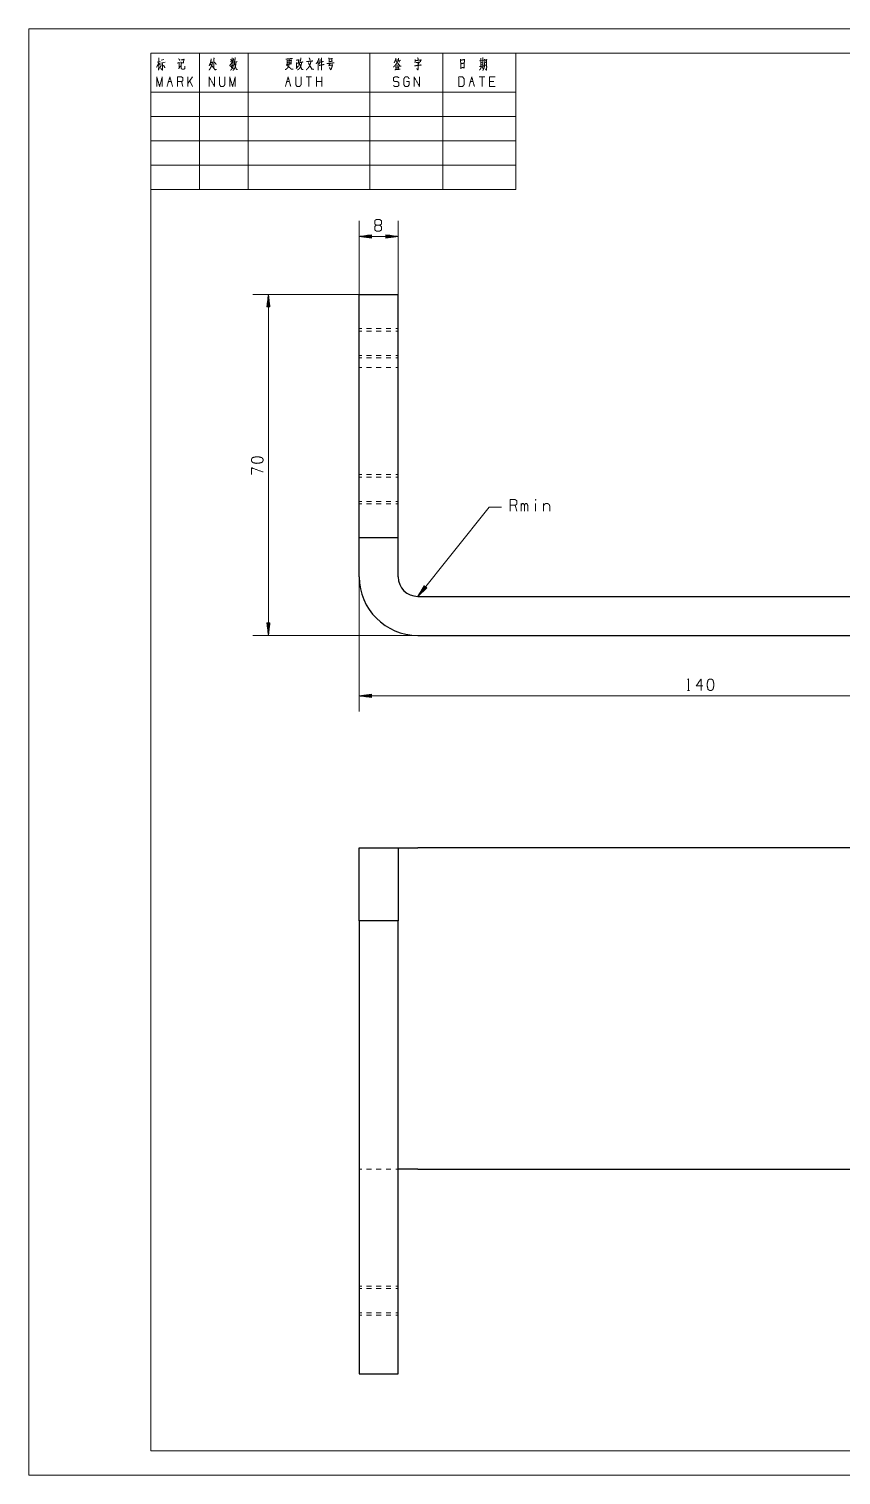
# Model space of a CAD drawing. Header units: millimetres. Extents: x 0 to 420, y 0 to 297.
# Drawn here: x 0 to 166.8, y 0 to 297 of the extents above; entities that cross this region are included whole.
import ezdxf

# ---------------------------------------------------------------- set-up
doc = ezdxf.new("R2010")
doc.units = ezdxf.units.MM
doc.layers.add('1', color=7, linetype='Continuous', true_color=0xffffff)

msp = doc.modelspace()

# ---------------------------------------------------------------- linework, layer by layer
at = {"layer": '1', "color": 132, "linetype": 'Continuous', "lineweight": 18}
for p, q in [((0, 297), (0, 0)), ((420, 297), (0, 297)), ((25, 292), (25, 264)), ((25, 292), (100, 292)), ((25, 292), (100, 292)), ((25, 292), (100, 292)), ((25, 292), (25, 5)), ((415, 292), (25, 292)), ((35, 292), (35, 264)), ((45, 292), (45, 264)), ((70, 292), (70, 264)), ((85, 292), (85, 264)), ((100, 292), (100, 264)), ((25, 284), (100, 284)), ((25, 279), (100, 279)), ((25, 274), (100, 274)), ((25, 269), (100, 269)), ((25, 264), (100, 264)), ((25, 5), (415, 5)), ((0, 0), (420, 0))]:
    msp.add_line(p, q, dxfattribs=at)
at = {"layer": '1', "color": 95, "linetype": 'Continuous', "lineweight": 18}
for p, q in [((26.34, 290.18), (26.96, 290.3)), ((26.7, 289.95), (26.92, 289.68)), ((26.99, 289.99), (27.95, 290.14)), ((27.13, 290.61), (27.71, 290.74)), ((41.34, 290.22), (42.13, 290.38)), ((42.25, 290.16), (42.79, 290.28)), ((53.17, 290.09), (53.7, 290.18)), ((54.91, 288.87), (55.37, 289.43)), ((75.25, 290.57), (75.67, 290.63)), ((75.35, 290.55), (75.45, 290.24)), ((75.83, 289.64), (75.37, 289.56)), ((75.82, 290.51), (76.35, 290.61)), ((75.98, 290.49), (76.11, 290.16)), ((92.56, 290.43), (93.43, 290.55)), ((92.84, 290.07), (93.11, 290.14)), ((92.86, 289.72), (93.09, 289.78)), ((93.6, 290.05), (93.85, 290.12)), ((28.66, 286.17), (29.22, 286.17)), ((31.62, 285.18), (31.34, 286.17)), ((33.59, 287.14), (32.63, 285.78)), ((32.63, 285.18), (32.63, 287.14)), ((33.59, 285.18), (33.04, 286.36)), ((52.94, 286.17), (53.49, 286.17)), ((58.02, 287.14), (56.9, 287.14)), ((57.46, 287.14), (57.46, 285.18)), ((59.02, 285.18), (59.02, 287.14)), ((60.14, 286.17), (59.02, 286.17)), ((60.14, 285.18), (60.14, 287.14)), ((90.65, 286.17), (91.2, 286.17)), ((93.6, 287.14), (92.49, 287.14)), ((93.05, 287.14), (93.05, 285.18)), ((95.45, 286.17), (94.61, 286.17)), ((100.17, 197.96), (99.83, 199.16)), ((101.1, 197.96), (101.1, 199.54)), ((104.05, 199.54), (104.05, 197.96)), ((105.65, 199.54), (105.65, 197.96)), ((135.21, 161.12), (135.63, 161.12))]:
    msp.add_line(p, q, dxfattribs=at)
at = {"layer": '1', "color": 13, "linetype": 'Continuous', "lineweight": 18}
for p, q in [((67.83, 242.46), (67.83, 257.56)), ((75.83, 242.46), (75.83, 257.56)), ((70.37, 254.72), (67.83, 254.39)), ((67.83, 254.39), (70.37, 254.05)), ((75.83, 254.39), (67.83, 254.39)), ((70.37, 254.41), (68.02, 254.41)), ((70.37, 254.36), (68.02, 254.36)), ((70.37, 254.47), (68.4, 254.47)), ((70.37, 254.31), (68.4, 254.31)), ((70.37, 254.52), (68.79, 254.52)), ((70.37, 254.26), (68.79, 254.26)), ((70.37, 254.57), (69.18, 254.57)), ((70.37, 254.21), (69.18, 254.21)), ((70.37, 254.62), (69.56, 254.62)), ((70.37, 254.16), (69.56, 254.16)), ((70.37, 254.67), (69.95, 254.67)), ((70.37, 254.11), (69.95, 254.11)), ((70.37, 254.72), (70.33, 254.72)), ((70.37, 254.72), (70.33, 254.72)), ((70.37, 254.06), (70.33, 254.06)), ((70.37, 254.06), (70.33, 254.06)), ((70.37, 254.05), (70.37, 254.72)), ((73.29, 254.72), (73.32, 254.72)), ((73.29, 254.72), (73.32, 254.72)), ((73.29, 254.72), (73.29, 254.05)), ((75.83, 254.39), (73.29, 254.72)), ((73.29, 254.67), (73.7, 254.67)), ((73.29, 254.62), (74.09, 254.62)), ((73.29, 254.57), (74.48, 254.57)), ((73.29, 254.52), (74.86, 254.52)), ((73.29, 254.47), (75.25, 254.47)), ((73.29, 254.41), (75.63, 254.41)), ((73.29, 254.05), (75.83, 254.39)), ((73.29, 254.36), (75.63, 254.36)), ((73.29, 254.31), (75.25, 254.31)), ((73.29, 254.26), (74.86, 254.26)), ((73.29, 254.21), (74.48, 254.21)), ((73.29, 254.16), (74.09, 254.16)), ((73.29, 254.11), (73.7, 254.11)), ((73.29, 254.06), (73.32, 254.06)), ((73.29, 254.06), (73.32, 254.06)), ((67.83, 242.46), (45.99, 242.46)), ((49.17, 242.46), (48.83, 239.92)), ((48.94, 239.92), (48.94, 240.72)), ((48.99, 239.92), (48.99, 241.11)), ((49.04, 239.92), (49.04, 241.5)), ((49.09, 239.92), (49.09, 241.88)), ((49.14, 239.92), (49.14, 242.27)), ((49.5, 239.92), (49.17, 242.46)), ((49.17, 242.46), (49.17, 172.46)), ((49.19, 239.92), (49.19, 242.27)), ((49.25, 239.92), (49.25, 241.88)), ((49.3, 239.92), (49.3, 241.5)), ((49.35, 239.92), (49.35, 241.11)), ((49.4, 239.92), (49.4, 240.72)), ((48.83, 239.92), (49.5, 239.92)), ((48.84, 239.92), (48.84, 239.95)), ((48.84, 239.92), (48.84, 239.95)), ((48.89, 239.92), (48.89, 240.34)), ((49.45, 239.92), (49.45, 240.34)), ((49.5, 239.92), (49.5, 239.95)), ((49.5, 239.92), (49.5, 239.95)), ((94.52, 198.77), (79.83, 180.46)), ((97.06, 198.77), (94.52, 198.77)), ((67.83, 192.46), (67.83, 156.85)), ((81.15, 182.65), (79.83, 180.46)), ((79.83, 180.46), (81.68, 182.23)), ((81.4, 182.46), (79.93, 180.63)), ((81.44, 182.43), (79.97, 180.59)), ((81.36, 182.49), (80.13, 180.96)), ((81.47, 182.39), (80.25, 180.86)), ((81.32, 182.52), (80.33, 181.29)), ((81.28, 182.55), (80.53, 181.62)), ((81.51, 182.36), (80.53, 181.13)), ((81.24, 182.58), (80.73, 181.96)), ((81.55, 182.33), (80.81, 181.4)), ((81.2, 182.62), (80.94, 182.29)), ((81.59, 182.3), (81.09, 181.67)), ((81.16, 182.65), (81.14, 182.62)), ((81.16, 182.65), (81.14, 182.62)), ((81.68, 182.23), (81.15, 182.65)), ((81.63, 182.27), (81.37, 181.94)), ((81.67, 182.23), (81.65, 182.21)), ((81.67, 182.23), (81.65, 182.21)), ((79.83, 172.46), (45.99, 172.46)), ((48.83, 175), (49.17, 172.46)), ((49.5, 175), (48.83, 175)), ((48.84, 175), (48.84, 174.97)), ((48.84, 175), (48.84, 174.97)), ((48.89, 175), (48.89, 174.58)), ((48.94, 175), (48.94, 174.2)), ((48.99, 175), (48.99, 173.81)), ((49.04, 175), (49.04, 173.43)), ((49.09, 175), (49.09, 173.04)), ((49.14, 175), (49.14, 172.65)), ((49.17, 172.46), (49.5, 175)), ((49.19, 175), (49.19, 172.65)), ((49.25, 175), (49.25, 173.04)), ((49.3, 175), (49.3, 173.43)), ((49.35, 175), (49.35, 173.81)), ((49.4, 175), (49.4, 174.2)), ((49.45, 175), (49.45, 174.58)), ((49.5, 175), (49.5, 174.97)), ((49.5, 175), (49.5, 174.97)), ((70.37, 160.36), (67.83, 160.03)), ((67.83, 160.03), (70.37, 159.69)), ((67.83, 160.03), (207.83, 160.03)), ((70.37, 160.05), (68.02, 160.05)), ((70.37, 160), (68.02, 160)), ((70.37, 160.1), (68.4, 160.1)), ((70.37, 159.95), (68.4, 159.95)), ((70.37, 160.15), (68.79, 160.15)), ((70.37, 159.9), (68.79, 159.9)), ((70.37, 160.2), (69.18, 160.2)), ((70.37, 159.85), (69.18, 159.85)), ((70.37, 160.26), (69.56, 160.26)), ((70.37, 159.8), (69.56, 159.8)), ((70.37, 160.31), (69.95, 160.31)), ((70.37, 159.75), (69.95, 159.75)), ((70.37, 160.36), (70.33, 160.36)), ((70.37, 160.36), (70.33, 160.36)), ((70.37, 159.7), (70.33, 159.7)), ((70.37, 159.7), (70.33, 159.7)), ((70.37, 159.69), (70.37, 160.36))]:
    msp.add_line(p, q, dxfattribs=at)
at = {"layer": '1', "color": 30, "linetype": 'Continuous', "lineweight": 25}
for p, q in [((67.83, 192.46), (67.83, 242.46)), ((67.83, 242.46), (75.83, 242.46)), ((75.83, 192.46), (75.83, 242.46)), ((67.83, 184.46), (67.83, 192.46)), ((75.83, 192.46), (67.83, 192.46)), ((75.83, 184.46), (75.83, 192.46)), ((79.83, 180.46), (207.83, 180.46)), ((79.83, 172.46), (207.83, 172.46)), ((67.83, 113.81), (67.83, 128.81)), ((67.83, 128.81), (75.83, 128.81)), ((75.83, 128.81), (75.83, 113.81)), ((207.83, 128.81), (79.83, 128.81)), ((67.83, 113.81), (67.83, 20.81)), ((75.83, 113.81), (67.83, 113.81)), ((75.83, 20.81), (75.83, 113.81)), ((79.83, 62.81), (207.83, 62.81)), ((67.83, 20.81), (75.83, 20.81))]:
    msp.add_line(p, q, dxfattribs=at)
at = {"layer": '1', "color": 43, "linetype": 'Continuous', "lineweight": 18}
for p, q in [((68.33, 235.46), (67.83, 235.46)), ((68.33, 234.96), (67.83, 234.96)), ((70.33, 235.46), (69.33, 235.46)), ((70.33, 234.96), (69.33, 234.96)), ((72.33, 235.46), (71.33, 235.46)), ((72.33, 234.96), (71.33, 234.96)), ((74.33, 235.46), (73.33, 235.46)), ((74.33, 234.96), (73.33, 234.96)), ((75.83, 235.46), (75.33, 235.46)), ((75.83, 234.96), (75.33, 234.96)), ((67.83, 229.96), (68.33, 229.96)), ((68.33, 229.46), (67.83, 229.46)), ((69.33, 229.96), (70.33, 229.96)), ((70.33, 229.46), (69.33, 229.46)), ((71.33, 229.96), (72.33, 229.96)), ((72.33, 229.46), (71.33, 229.46)), ((73.33, 229.96), (74.33, 229.96)), ((74.33, 229.46), (73.33, 229.46)), ((75.33, 229.96), (75.83, 229.96)), ((75.83, 229.46), (75.33, 229.46)), ((67.83, 227.46), (68.33, 227.46)), ((69.33, 227.46), (70.33, 227.46)), ((71.33, 227.46), (72.33, 227.46)), ((73.33, 227.46), (74.33, 227.46)), ((75.33, 227.46), (75.83, 227.46)), ((68.33, 205.46), (67.83, 205.46)), ((68.33, 204.96), (67.83, 204.96)), ((70.33, 205.46), (69.33, 205.46)), ((70.33, 204.96), (69.33, 204.96)), ((72.33, 205.46), (71.33, 205.46)), ((72.33, 204.96), (71.33, 204.96)), ((74.33, 205.46), (73.33, 205.46)), ((74.33, 204.96), (73.33, 204.96)), ((75.83, 205.46), (75.33, 205.46)), ((75.83, 204.96), (75.33, 204.96)), ((67.83, 199.96), (68.33, 199.96)), ((68.33, 199.46), (67.83, 199.46)), ((69.33, 199.96), (70.33, 199.96)), ((70.33, 199.46), (69.33, 199.46)), ((71.33, 199.96), (72.33, 199.96)), ((72.33, 199.46), (71.33, 199.46)), ((73.33, 199.96), (74.33, 199.96)), ((74.33, 199.46), (73.33, 199.46)), ((75.33, 199.96), (75.83, 199.96)), ((75.83, 199.46), (75.33, 199.46)), ((68.33, 62.81), (67.83, 62.81)), ((70.33, 62.81), (69.33, 62.81)), ((72.33, 62.81), (71.33, 62.81)), ((74.33, 62.81), (73.33, 62.81)), ((75.83, 62.81), (75.33, 62.81)), ((68.33, 38.81), (67.83, 38.81)), ((68.33, 38.81), (67.83, 38.81)), ((70.33, 38.81), (69.33, 38.81)), ((70.33, 38.81), (69.33, 38.81)), ((72.33, 38.81), (71.33, 38.81)), ((72.33, 38.81), (71.33, 38.81)), ((74.33, 38.81), (73.33, 38.81)), ((74.33, 38.81), (73.33, 38.81)), ((75.83, 38.81), (75.33, 38.81)), ((75.83, 38.81), (75.33, 38.81)), ((68.33, 38.31), (67.83, 38.31)), ((70.33, 38.31), (69.33, 38.31)), ((72.33, 38.31), (71.33, 38.31)), ((74.33, 38.31), (73.33, 38.31)), ((75.83, 38.31), (75.33, 38.31)), ((67.83, 33.31), (68.33, 33.31)), ((68.33, 32.81), (67.83, 32.81)), ((68.33, 32.81), (67.83, 32.81)), ((69.33, 33.31), (70.33, 33.31)), ((70.33, 32.81), (69.33, 32.81)), ((70.33, 32.81), (69.33, 32.81)), ((71.33, 33.31), (72.33, 33.31)), ((72.33, 32.81), (71.33, 32.81)), ((72.33, 32.81), (71.33, 32.81)), ((73.33, 33.31), (74.33, 33.31)), ((74.33, 32.81), (73.33, 32.81)), ((74.33, 32.81), (73.33, 32.81)), ((75.33, 33.31), (75.83, 33.31)), ((75.83, 32.81), (75.33, 32.81)), ((75.83, 32.81), (75.33, 32.81))]:
    msp.add_line(p, q, dxfattribs=at)
at = {"layer": '1', "color": 30, "linetype": 'Continuous', "lineweight": 25}
for radius in [12, 4]:
    msp.add_arc((79.83, 184.46), radius, 180, 270, dxfattribs=at)
at = {"layer": '1', "color": 95, "linetype": 'Continuous', "lineweight": 18}
for points, knots in [([(26.67, 291.07), (26.66, 288.89), (26.63, 288.5), (26.61, 288.71), (26.64, 288.94)], [0, 0, 0.723303, 0.854546, 0.923601, 1, 1]), ([(41.73, 291.07), (41.76, 290.92), (41.76, 289.78), (41.73, 289.93), (41.76, 290.05)], [0, 0, 0.094654, 0.823636, 0.91829, 1, 1]), ([(42.33, 291.11), (42.33, 290.98), (42.32, 290.76), (42.27, 290.47), (42.23, 290.16), (42.17, 289.91), (42.1, 289.68), (42.08, 289.62)], [0, 0, 0.081852, 0.232243, 0.425429, 0.63211, 0.800313, 0.957953, 1, 1]), ([(60.08, 291.07), (60.12, 290.98), (60.09, 291.03), (60.11, 288.54), (60.09, 288.73), (60.11, 289.04)], [0, 0, 0.029975, 0.04619, 0.840789, 0.900562, 1, 1]), ([(61.57, 291.07), (61.63, 290.82), (61.63, 290.09), (61.63, 290.28), (62.33, 290.38), (62.21, 290.38), (62.24, 290.9), (62.26, 290.98), (62.29, 290.92), (62.19, 290.9), (61.63, 290.82)], [0, 0, 0.076614, 0.294117, 0.350048, 0.563214, 0.598361, 0.753971, 0.779215, 0.799829, 0.831205, 1, 1]), ([(79.78, 291.09), (79.89, 290.96), (79.93, 290.86), (79.96, 290.69)], [0, 0, 0.364604, 0.619196, 1, 1]), ([(93.21, 291.11), (93.24, 290.98), (93.19, 289.37)], [0, 0, 0.073211, 1, 1]), ([(26.67, 290.16), (26.6, 289.91), (26.48, 289.62), (26.35, 289.35), (26.23, 289.14)], [0, 0, 0.233514, 0.515368, 0.78555, 1, 1]), ([(27.18, 289.66), (27.17, 289.58), (26.86, 288.96)], [0, 0, 0.108202, 1, 1]), ([(27.37, 289.99), (27.42, 289.87), (27.42, 288.83), (27.4, 288.6), (27.39, 288.52), (27.11, 288.85), (27.39, 288.56)], [0, 0, 0.056947, 0.504404, 0.603051, 0.639405, 0.826366, 1, 1]), ([(27.61, 289.58), (27.87, 289.16), (27.92, 289), (27.81, 289.27)], [0, 0, 0.516563, 0.696901, 1, 1]), ([(30.53, 289.99), (30.92, 290.09), (30.86, 290.16), (30.83, 288.96), (30.77, 288.83), (31.12, 289.41)], [0, 0, 0.158008, 0.19221, 0.673433, 0.728446, 1, 1]), ([(30.7, 290.88), (30.87, 290.72), (30.92, 290.63), (30.92, 290.53), (30.9, 290.67)], [0, 0, 0.413146, 0.573572, 0.750721, 1, 1]), ([(31.19, 290.63), (31.87, 290.74), (31.82, 290.8), (31.73, 290.05), (31.82, 290.05), (31.25, 289.99)], [0, 0, 0.313958, 0.349012, 0.694882, 0.735357, 1, 1]), ([(31.22, 290.22), (31.25, 289.91), (31.25, 289.2), (31.27, 288.98), (31.3, 288.87), (31.34, 288.81), (31.41, 288.77), (31.53, 288.75), (31.66, 288.73), (32.03, 288.79), (32, 289.33), (32, 288.79)], [0, 0, 0.097093, 0.316208, 0.387239, 0.42073, 0.444406, 0.470581, 0.507596, 0.549105, 0.664641, 0.832445, 1, 1]), ([(37.43, 290.84), (37.42, 290.72), (37.34, 290.3), (37.26, 290.01), (37.18, 289.8), (37.09, 289.6), (37.01, 289.43)], [0, 0, 0.084498, 0.36853, 0.573114, 0.721457, 0.873368, 1, 1]), ([(37.28, 290.09), (37.75, 290.18), (37.71, 290.22), (37.68, 290.03), (37.62, 289.76), (37.56, 289.6), (37.48, 289.37), (37.4, 289.18), (37.28, 288.98), (37.2, 288.81), (37.02, 288.56)], [0, 0, 0.202443, 0.228131, 0.308408, 0.425631, 0.500403, 0.604281, 0.689483, 0.790714, 0.870506, 1, 1]), ([(37.28, 289.8), (38.22, 288.62), (38.56, 288.65), (38.54, 288.65), (38.24, 288.67), (38.08, 288.81)], [0, 0, 0.632183, 0.773704, 0.779845, 0.909108, 1, 1]), ([(37.97, 291.05), (38.02, 290.94), (38, 290.84), (37.99, 289.12), (37.97, 289.23), (38, 289.45)], [0, 0, 0.049543, 0.095606, 0.852767, 0.898838, 1, 1]), ([(38.1, 290.16), (38.13, 290.14), (38.4, 289.8), (38.47, 289.68)], [0, 0, 0.059448, 0.761031, 1, 1]), ([(41.75, 290.24), (41.62, 290.01), (41.48, 289.8), (41.35, 289.64), (41.22, 289.49)], [0, 0, 0.287221, 0.555142, 0.786181, 1, 1]), ([(41.34, 289.31), (41.97, 289.45), (41.98, 289.64), (41.98, 289.56), (41.91, 289.31), (41.81, 289.04), (41.7, 288.83), (41.59, 288.71), (41.48, 288.58), (41.41, 288.52)], [0, 0, 0.30447, 0.39258, 0.431622, 0.553714, 0.689469, 0.798362, 0.878841, 0.954752, 1, 1]), ([(41.43, 290.8), (41.56, 290.57), (41.59, 290.43)], [0, 0, 0.640221, 1, 1]), ([(41.72, 289.66), (41.56, 289.08), (41.66, 289.04), (41.78, 289), (41.89, 288.94), (42.04, 288.85)], [0, 0, 0.5291, 0.62629, 0.735524, 0.852093, 1, 1]), ([(41.76, 290.2), (41.94, 290.07), (42.03, 289.97)], [0, 0, 0.613122, 1, 1]), ([(42.03, 290.92), (42.03, 290.82), (41.91, 290.34)], [0, 0, 0.174301, 1, 1]), ([(42.54, 290.16), (42.49, 289.8), (42.45, 289.56), (42.41, 289.35), (42.35, 289.16), (42.23, 288.91), (42.13, 288.73), (42.01, 288.56), (41.92, 288.48)], [0, 0, 0.19438, 0.332636, 0.448614, 0.555649, 0.70616, 0.822692, 0.933847, 1, 1]), ([(42.22, 289.89), (42.25, 289.85), (42.39, 289.27), (42.49, 289), (42.6, 288.71), (42.63, 288.65), (42.85, 288.67), (42.63, 288.69), (42.55, 288.81)], [0, 0, 0.026721, 0.341749, 0.493483, 0.655465, 0.691641, 0.80784, 0.924039, 1, 1]), ([(53.44, 290.84), (53.42, 290.18), (53.41, 289.85), (53.39, 289.66), (53.38, 289.56), (53.36, 289.43), (53.32, 289.31), (53.27, 289.2), (53.14, 289.02), (53, 288.85), (52.79, 288.73), (52.69, 288.67), (52.65, 288.65)], [0, 0, 0.263783, 0.395771, 0.470171, 0.511786, 0.56157, 0.614019, 0.658777, 0.749614, 0.837596, 0.932985, 0.980677, 1, 1]), ([(52.76, 290.82), (52.82, 290.78), (52.85, 290.8), (54.11, 290.94), (54.07, 290.96), (53.92, 290.92)], [0, 0, 0.045522, 0.068286, 0.872626, 0.90344, 1, 1]), ([(52.82, 289.6), (52.89, 289.6), (53.17, 289.37), (53.41, 289.16), (53.63, 288.98), (53.9, 288.71), (54.23, 288.75), (53.92, 288.71), (53.82, 288.79)], [0, 0, 0.033467, 0.197839, 0.340788, 0.472468, 0.649452, 0.797921, 0.939753, 1, 1]), ([(53, 290.59), (53.04, 290.41), (53.04, 289.66), (53.03, 289.7), (53.89, 289.85), (53.8, 289.85), (53.89, 290.63), (53.92, 290.57), (53.87, 290.53), (53.04, 290.43)], [0, 0, 0.051663, 0.252803, 0.264656, 0.500971, 0.524672, 0.738301, 0.756829, 0.773117, 1, 1]), ([(54.88, 290.57), (55.47, 290.67), (55.41, 290.74), (55.34, 290.01), (55.41, 290.01), (54.97, 289.93), (54.94, 290.12), (54.97, 289.89), (54.96, 288.96)], [0, 0, 0.181366, 0.207406, 0.429567, 0.451891, 0.588199, 0.645735, 0.715777, 1, 1]), ([(55.98, 290.12), (55.98, 289.99), (55.92, 289.66), (55.86, 289.47), (55.81, 289.31), (55.73, 289.16), (55.65, 289.02), (55.54, 288.87), (55.31, 288.67), (55.13, 288.58)], [0, 0, 0.067236, 0.249298, 0.354996, 0.450079, 0.537949, 0.629663, 0.725721, 0.894899, 1, 1]), ([(55.85, 291.05), (55.82, 290.8), (55.73, 290.47), (55.62, 290.12), (55.53, 289.89), (55.47, 289.72), (55.41, 289.58)], [0, 0, 0.162457, 0.385014, 0.625897, 0.784413, 0.898493, 1, 1]), ([(55.54, 289.8), (55.59, 289.78), (56.04, 288.67), (56.32, 288.65), (56.06, 288.71), (55.98, 288.83)], [0, 0, 0.024909, 0.644018, 0.787117, 0.926016, 1, 1]), ([(55.62, 290.07), (56.27, 290.2), (56.2, 290.22), (56.08, 290.18)], [0, 0, 0.769962, 0.857327, 1, 1]), ([(57.88, 290.32), (57.88, 290.2), (57.81, 289.91), (57.74, 289.68), (57.65, 289.43), (57.52, 289.23), (57.5, 289.18), (57.42, 289.08), (57.31, 288.94), (57.18, 288.81), (57.06, 288.69), (56.93, 288.58)], [0, 0, 0.060656, 0.206644, 0.323463, 0.452143, 0.571976, 0.593424, 0.659716, 0.74639, 0.834816, 0.918178, 1, 1]), ([(57.02, 290.28), (58.29, 290.43), (58.21, 290.45), (58.12, 290.41)], [0, 0, 0.872478, 0.933903, 1, 1]), ([(57.34, 290.05), (57.4, 290.01), (58.1, 288.75), (58.43, 288.69), (58.12, 288.77), (58.02, 288.89)], [0, 0, 0.030854, 0.652647, 0.79375, 0.930716, 1, 1]), ([(57.56, 291.03), (57.66, 290.84), (57.71, 290.72), (57.74, 290.59)], [0, 0, 0.450481, 0.729637, 1, 1]), ([(59.55, 290.98), (59.48, 290.72), (59.38, 290.47), (59.26, 290.24), (59.14, 290.05), (59, 289.85)], [0, 0, 0.21836, 0.428744, 0.629221, 0.801494, 1, 1]), ([(59.38, 290.41), (59.39, 289.16), (59.39, 288.56), (59.38, 288.69), (59.39, 288.91)], [0, 0, 0.565717, 0.839123, 0.896086, 1, 1]), ([(59.57, 289.49), (60.61, 289.7), (60.53, 289.72), (60.4, 289.66)], [0, 0, 0.826976, 0.886334, 1, 1]), ([(59.8, 290.72), (59.76, 290.38), (59.7, 290.09), (59.64, 289.89), (59.6, 289.76)], [0, 0, 0.34211, 0.644851, 0.86512, 1, 1]), ([(59.8, 290.14), (60.47, 290.32), (60.4, 290.32), (60.28, 290.26)], [0, 0, 0.772509, 0.853435, 1, 1]), ([(61.18, 289.87), (61.37, 289.87), (61.75, 289.91), (62.68, 290.05), (62.58, 290.07), (62.43, 290.03)], [0, 0, 0.10704, 0.322386, 0.855626, 0.914427, 1, 1]), ([(61.73, 289.91), (61.63, 289.41), (61.6, 289.49), (62.38, 289.62), (62.33, 289.7), (62.33, 289.62), (62.24, 289.27), (62.19, 289.04), (62.11, 288.85), (62.05, 288.71), (62.01, 288.6), (61.98, 288.58), (61.72, 289.06), (62, 288.62)], [0, 0, 0.13637, 0.159981, 0.371157, 0.396349, 0.418604, 0.516111, 0.579311, 0.63312, 0.675133, 0.705357, 0.714996, 0.861275, 1, 1]), ([(75.64, 290.3), (75.63, 290.2), (75.39, 289.83), (75.38, 289.78), (75.26, 289.6), (75.06, 289.37), (74.85, 289.16)], [0, 0, 0.074337, 0.387309, 0.418539, 0.575027, 0.79286, 1, 1]), ([(75.37, 290.98), (75.35, 290.84), (75.23, 290.53), (75.13, 290.28), (75.01, 290.07)], [0, 0, 0.148006, 0.485257, 0.758321, 1, 1]), ([(75.12, 288.62), (76.23, 288.73), (76.16, 288.73), (75.99, 288.71)], [0, 0, 0.825897, 0.879998, 1, 1]), ([(75.31, 289.27), (75.38, 289), (75.38, 288.87), (75.37, 289.04)], [0, 0, 0.489807, 0.707975, 1, 1]), ([(75.58, 289.43), (75.64, 289.12), (75.61, 288.96), (75.61, 289.18)], [0, 0, 0.443891, 0.680119, 1, 1]), ([(75.61, 290.16), (76.2, 289.37), (76.43, 289.37), (76.2, 289.39), (76.08, 289.54)], [0, 0, 0.599324, 0.742451, 0.886135, 1, 1]), ([(75.91, 290.98), (75.92, 290.88), (75.75, 290.3)], [0, 0, 0.147218, 1, 1]), ([(75.95, 289.41), (75.95, 289.27), (75.77, 288.69)], [0, 0, 0.19307, 1, 1]), ([(79.2, 289.41), (80.57, 289.6), (80.49, 289.62), (80.28, 289.56)], [0, 0, 0.820202, 0.873508, 1, 1]), ([(79.34, 290.74), (79.34, 290.51), (79.33, 290.34), (79.3, 290.22), (79.27, 290.12)], [0, 0, 0.361949, 0.626223, 0.829034, 1, 1]), ([(79.34, 290.49), (80.57, 290.63), (80.56, 290.67), (80.37, 290.26)], [0, 0, 0.712481, 0.737756, 1, 1]), ([(79.49, 290.07), (80.25, 290.18), (80.21, 290.24), (79.92, 289.72)], [0, 0, 0.533866, 0.586729, 1, 1]), ([(79.87, 289.87), (79.9, 289.76), (79.93, 289.64), (79.94, 289.43), (79.94, 289), (79.93, 288.85), (79.9, 288.65), (79.86, 288.52), (79.64, 288.87), (79.87, 288.56)], [0, 0, 0.049623, 0.1085, 0.204239, 0.404798, 0.471991, 0.568442, 0.629223, 0.820578, 1, 1]), ([(88.61, 290.8), (88.64, 290.59), (88.66, 290.14), (88.67, 289.66), (88.67, 289.6), (88.67, 288.83), (88.67, 288.98), (89.24, 289.1), (89.36, 288.96), (89.39, 289.14), (89.39, 289.39), (89.4, 289.87), (89.42, 290.36), (89.42, 290.78), (89.43, 290.72), (88.66, 290.57)], [0, 0, 0.037589, 0.119519, 0.205166, 0.216331, 0.354043, 0.380097, 0.485125, 0.518622, 0.552532, 0.597196, 0.682843, 0.77221, 0.846648, 0.858119, 1, 1]), ([(88.67, 289.83), (89.24, 289.95), (89.18, 289.97), (89.05, 289.89)], [0, 0, 0.728512, 0.805958, 1, 1]), ([(92.52, 289.25), (93.43, 289.41), (93.38, 289.43), (93.33, 289.37)], [0, 0, 0.873246, 0.919206, 1, 1]), ([(92.86, 289.12), (92.84, 289.02), (92.73, 288.81), (92.62, 288.67), (92.52, 288.56)], [0, 0, 0.157085, 0.51447, 0.781154, 1, 1]), ([(92.8, 290.98), (92.83, 290.86), (92.83, 289.31)], [0, 0, 0.075954, 1, 1]), ([(93.09, 289.18), (93.25, 288.94), (93.25, 288.83), (93.19, 289.02)], [0, 0, 0.497679, 0.671694, 1, 1]), ([(93.55, 290.82), (93.59, 290.59), (93.59, 290.14), (93.57, 289.64), (93.55, 289.33), (93.47, 289), (93.38, 288.79), (93.22, 288.48)], [0, 0, 0.096217, 0.285187, 0.491418, 0.620825, 0.76157, 0.854869, 1, 1]), ([(93.57, 289.52), (93.6, 289.52), (93.84, 289.58)], [0, 0, 0.107799, 1, 1]), ([(93.59, 290.57), (94.03, 290.67), (93.98, 290.74), (93.98, 290.05), (94, 289.12), (93.98, 288.77), (93.97, 288.56), (93.95, 288.5), (93.74, 288.77), (93.94, 288.58)], [0, 0, 0.13308, 0.155522, 0.357051, 0.631901, 0.735808, 0.797028, 0.815849, 0.918301, 1, 1]), ([(26.26, 285.18), (26.26, 287.14), (26.82, 285.18), (27.37, 287.14), (27.37, 285.18)], [0, 0, 0.245192, 0.5, 0.754808, 1, 1]), ([(30.51, 285.18), (30.51, 287.14), (31.34, 287.14), (31.62, 286.96), (31.62, 286.36), (31.34, 286.17), (30.51, 286.17)], [0, 0, 0.400952, 0.571035, 0.639278, 0.761676, 0.829917, 1, 1]), ([(37.01, 285.18), (37.01, 287.14), (38.12, 285.18), (38.12, 287.14)], [0, 0, 0.317574, 0.682426, 1, 1]), ([(39.13, 287.14), (39.13, 285.57), (39.39, 285.18), (39.95, 285.18), (40.24, 285.57), (40.24, 287.14)], [0, 0, 0.337152, 0.438599, 0.557781, 0.662848, 1, 1]), ([(41.25, 285.18), (41.25, 287.14), (41.81, 285.18), (42.36, 287.14), (42.36, 285.18)], [0, 0, 0.245192, 0.5, 0.754808, 1, 1]), ([(54.78, 287.14), (54.78, 285.57), (55.05, 285.18), (55.6, 285.18), (55.89, 285.57), (55.89, 287.14)], [0, 0, 0.337152, 0.438599, 0.557781, 0.662848, 1, 1]), ([(74.85, 285.36), (75.13, 285.18), (75.7, 285.18), (75.98, 285.39), (75.98, 285.97), (75.7, 286.17), (75.15, 286.17), (74.85, 286.36), (74.85, 286.96), (75.15, 287.14), (75.7, 287.14), (75.98, 286.96)], [0, 0, 0.068035, 0.184054, 0.254521, 0.372333, 0.442799, 0.555843, 0.626367, 0.748393, 0.81892, 0.931964, 1, 1]), ([(77.55, 286.17), (78.1, 286.17), (78.1, 285.57), (77.82, 285.18), (77.25, 285.18), (76.97, 285.57), (76.97, 286.75), (77.27, 287.14), (77.81, 287.14), (78.09, 286.75)], [0, 0, 0.103295, 0.214797, 0.304261, 0.410274, 0.499739, 0.718892, 0.809956, 0.910533, 1, 1]), ([(79.11, 285.18), (79.11, 287.14), (80.22, 285.18), (80.22, 287.14)], [0, 0, 0.317574, 0.682426, 1, 1]), ([(88.25, 285.18), (89.07, 285.18), (89.36, 285.57), (89.36, 286.75), (89.07, 287.14), (88.25, 287.14), (88.25, 285.18)], [0, 0, 0.142133, 0.227159, 0.431787, 0.516817, 0.65895, 1, 1]), ([(90.37, 285.18), (90.93, 287.14), (91.48, 285.18)], [0, 0, 0.5, 1, 1]), ([(95.73, 285.18), (94.61, 285.18), (94.61, 287.14), (95.73, 287.14)], [0, 0, 0.265389, 0.734611, 1, 1]), ([(71.34, 256.68), (71.02, 256.91), (71.02, 257.63), (71.34, 257.86), (72.03, 257.86), (72.37, 257.63), (72.37, 256.91), (72.03, 256.68), (71.34, 256.68), (71.01, 256.43), (71.01, 255.73), (71.34, 255.48), (72.03, 255.48), (72.37, 255.71), (72.37, 256.43), (72.03, 256.68)], [0, 0, 0.047573, 0.136085, 0.183658, 0.267814, 0.317165, 0.405677, 0.455027, 0.539184, 0.590297, 0.675755, 0.726868, 0.811024, 0.860375, 0.948887, 1, 1]), ([(48.08, 208.63), (47.83, 208.96), (47.13, 209.14), (46.65, 209.14), (45.93, 208.96), (45.7, 208.63), (45.7, 208.29), (45.93, 207.95), (46.65, 207.78), (47.13, 207.8), (47.83, 207.95), (48.08, 208.29), (48.08, 208.63)], [0, 0, 0.067527, 0.183972, 0.260584, 0.380942, 0.446142, 0.500305, 0.565505, 0.685864, 0.762529, 0.87831, 0.945837, 1, 1]), ([(48.08, 206.01), (45.7, 206.86), (45.7, 205.52)], [0, 0, 0.652471, 1, 1]), ([(98.82, 197.96), (98.82, 200.34), (99.83, 200.34), (100.17, 200.11), (100.17, 199.39), (99.83, 199.16), (98.82, 199.16)], [0, 0, 0.400949, 0.571034, 0.639277, 0.761672, 0.829915, 1, 1]), ([(101.1, 199.06), (101.15, 199.34), (101.33, 199.51), (101.52, 199.51), (101.7, 199.34), (101.77, 199.06), (101.77, 197.96)], [0, 0, 0.11888, 0.224458, 0.306987, 0.412562, 0.533088, 1, 1]), ([(101.77, 199.06), (101.82, 199.34), (102, 199.51), (102.21, 199.51), (102.37, 199.34), (102.44, 199.06), (102.44, 197.96)], [0, 0, 0.118606, 0.223941, 0.313764, 0.413916, 0.534164, 1, 1]), ([(104.05, 200.19), (104.08, 200.29), (104.05, 200.36), (104.01, 200.29), (104.05, 200.19)], [0, 0, 0.280617, 0.50001, 0.719392, 1, 1]), ([(105.65, 198.94), (105.76, 199.24), (105.95, 199.46), (106.2, 199.54), (106.43, 199.54), (106.68, 199.46), (106.87, 199.24), (106.98, 198.94), (106.98, 197.96)], [0, 0, 0.10775, 0.208447, 0.296011, 0.373821, 0.461382, 0.562082, 0.669831, 1, 1]), ([(135.28, 163.29), (135.42, 163.49), (135.42, 161.12)], [0, 0, 0.093489, 1, 1]), ([(138.37, 162.07), (137.02, 162.07), (138.03, 163.49), (138.03, 161.12)], [0, 0, 0.245869, 0.565295, 1, 1]), ([(140.13, 161.12), (140.47, 161.37), (140.64, 162.07), (140.64, 162.54), (140.47, 163.27), (140.13, 163.49), (139.79, 163.49), (139.46, 163.27), (139.28, 162.54), (139.3, 162.07), (139.46, 161.37), (139.79, 161.12), (140.13, 161.12)], [0, 0, 0.067526, 0.183971, 0.260584, 0.380943, 0.446141, 0.500306, 0.565504, 0.685864, 0.762529, 0.87831, 0.945835, 1, 1])]:
    msp.add_open_spline(points, degree=1, knots=knots, dxfattribs=at)
for points in [[(28.38, 285.18), (28.94, 287.14), (29.5, 285.18)], [(52.66, 285.18), (53.22, 287.14), (53.77, 285.18)]]:
    msp.add_open_spline(points, degree=1, dxfattribs=at)
at = {"layer": '1', "color": 30, "linetype": 'Continuous', "lineweight": 25}
for points, knots in [([(75.83, 128.81), (75.96, 128.81), (77, 128.81), (77.83, 128.81), (79.83, 128.81)], [0, 0, 0.034074, 0.292894, 0.5, 1, 1]), ([(79.83, 62.81), (77.83, 62.81), (76.36, 62.81), (75.83, 62.81)], [0, 0, 0.5, 0.866025, 1, 1])]:
    msp.add_open_spline(points, degree=1, knots=knots, dxfattribs=at)

doc.saveas('drawing.dxf')
